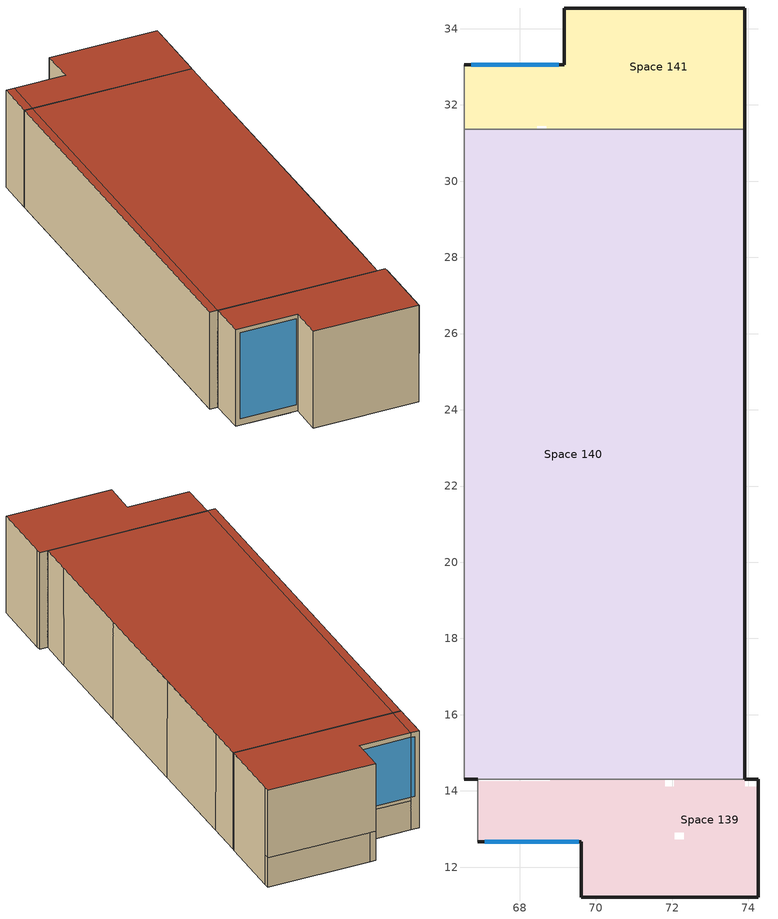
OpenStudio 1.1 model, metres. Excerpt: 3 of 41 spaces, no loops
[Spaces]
Space 139
 floor to Space 125: 72.06,12.72 72.06,11.22 69.62,11.22 69.62,12.67 69.44,12.67 69.44,12.72 z3.4
 floor to Space 127: 74.27,14.11 74.27,11.22 73.91,11.22 73.91,14.11 z3.4
 floor to Space 124 (V2-BWall2): 68.71,14.25 68.71,12.72 69.32,12.72 69.32,12.67 66.9,12.67 66.9,14.25 z3.4
 floor to Space 130: 73.91,14.3 73.91,14.11 72.06,14.11 72.06,14.3 z3.4
 floor to Space 126: 73.91,14.11 73.91,11.22 72.32,11.22 72.32,12.91 72.06,12.91 72.06,14.11 z3.4; 72.32,12.72 72.32,11.22 72.06,11.22 72.06,12.72 z3.4
 floor to Space 129 (V2-BWall2): 68.8,14.25 68.8,12.72 68.71,12.72 68.71,14.25 z3.4; 71.81,14.3 71.81,12.91 72.06,12.91 72.06,12.72 68.8,12.72 68.8,14.3 z3.4
 floor to Space 126 (V2-BWall2): 72.06,14.11 72.06,12.91 71.81,12.91 71.81,14.11 z3.4
 wall outside: 66.9,12.67 69.62,12.67 69.62,11.22 74.27,11.22 74.27,14.11 74.27,14.3 73.91,14.3 z3.4:7.9
 wall to Space 106 (V2-BWall2): 66.9,14.3 66.9,12.67 z3.4:7.9
 wall to Space 140: 73.91,14.3 66.9,14.3 z3.4:7.9
 window: 67.09,12.67 69.55,12.67 z3.71:7.71
 roof outside: 74.27,11.22 74.27,14.3 66.9,14.3 66.9,12.67 69.62,12.67 69.62,11.22 z7.9
Space 140
 floor to Space 129 (V2-BWall2): 72.02,25.29 72.02,20.36 71.92,20.36 71.92,25.29 z3.4; 68.71,31.36 68.71,26.56 69.99,25.29 69.79,25.29 68.45,26.56 68.45,31.36 z3.4; 68.45,31.36 68.45,26.56 69.79,25.29 71.92,25.29 71.92,20.36 68.47,20.36 68.47,16.57 71.81,16.57 71.81,14.3 68.71,14.3 68.71,15.57 66.9,15.57 66.9,31.36 z3.4; 68.73,20.36 68.73,16.57 68.47,16.57 68.47,20.36 z3.4
 floor to Space 124 (000_Interior Wall 1): 68.71,15.57 68.71,14.3 66.9,14.3 66.9,15.57 z3.4
 floor adiabatic (V2-BWall2): 66.9,31.36 66.9,14.3 66.54,14.3 66.54,31.36 z3.4
 floor to Space 130 (V2-BWall2): 73.91,20.36 73.91,14.3 71.81,14.3 71.81,16.57 68.73,16.57 68.73,20.36 z3.4
 floor to Space 133 (V2-BWall2): 73.91,31.36 73.91,25.29 69.99,25.29 68.71,26.56 68.71,31.36 z3.4
 floor to Space 132 (V2-BWall2): 73.91,25.29 73.91,20.36 72.02,20.36 72.02,25.29 z3.4
 wall outside: 73.91,14.3 73.91,15.79 73.91,20.36 73.91,25.29 73.91,29.75 73.91,31.36 / 66.54,14.3 66.9,14.3 z3.4:7.9
 wall to Space 106 (000_Interior Wall 1): 66.54,31.36 66.54,14.3 z3.4:7.9
 wall to Space 141: 73.91,31.36 66.9,31.36 66.54,31.36 z3.4:7.9
 roof outside: 73.91,14.3 73.91,31.36 66.9,31.36 66.9,14.3 z7.9; 66.9,14.3 66.9,31.36 66.54,31.36 66.54,14.3 z7.9
Space 141
 floor ground (MNECB Ref Underground Floor 6.136): 69.4,34.54 69.4,33.05 69.17,33.05 69.17,34.54 z3.4
 floor to Space 129 (V2-BWall2): 68.45,33.05 68.45,31.36 66.9,31.36 66.9,33.05 z3.4; 68.71,33.05 68.71,31.45 68.45,31.45 68.45,33.05 z3.4
 floor to Space 135 (000_Interior Wall 1): 73.91,34.54 73.91,31.45 68.71,31.45 68.71,33.05 69.4,33.05 69.4,34.54 z3.4
 floor to Space 133 (V2-BWall2): 73.91,31.45 73.91,31.36 68.71,31.36 68.71,31.45 z3.4
 floor adiabatic (V2-BWall2): 66.9,33.05 66.9,31.36 66.54,31.36 66.54,33.05 z3.4
 wall outside: 73.91,34.33 73.91,34.54 69.17,34.54 69.17,33.05 z4.76:7.9; 73.91,31.36 73.91,31.45 73.91,34.33 / 66.9,33.05 66.54,33.05 z3.4:7.9; 69.17,33.05,7.9 69.17,33.05,4.76 68.71,33.05,4.76 68.71,33.05,4.75 66.9,33.05,4.75 66.9,33.05,7.9
 wall outside (V2-BWall2): 69.4,34.54 69.17,34.54 69.17,33.05 z3.4:4.76
 wall adiabatic (V2-BWall2): 66.54,33.05 66.54,31.36 z3.4:7.9
 wall to Space 135: 73.91,34.33 73.91,34.54 z3.4:4.76
 wall to Space 135 (V2-BWall2): 69.17,33.05 68.71,33.05 / 73.91,34.54 69.4,34.54 z3.4:4.76
 wall to Space 129 (V2-BWall2): 68.71,33.05 66.9,33.05 z3.4:4.75
 window: 69.02,33.05 66.9,33.05 / 66.9,33.05 66.73,33.05 z4.91:7.69
 roof outside: 66.54,31.36 66.9,31.36 66.9,33.05 66.54,33.05 z7.9; 73.91,31.36 73.91,34.54 69.17,34.54 69.17,33.05 66.9,33.05 66.9,31.36 z7.9
[Building]
Building 362 - Archetype 5C - Fitness and Recreation: North Axis=-15; Space Type=MNECB-Recreational Sports Area; Default Schedule Set=NECB-B
[Site]
Site 1: Latitude {deg}=44.12; Longitude {deg}=-77.53; Time Zone {hr}=-5; Elevation {m}=86
[SizingPeriod:DesignDay] Barometric Pressure {Pa}=100296; Sky Clearness=0; Rain Indicator=0; Snow Indicator=0; Day of Month=21; Daylight Saving Time Indicator=0; Dry-Bulb Temperature Range Modifier Type=DefaultMultipliers
Name | Maximum Dry-Bulb Temperature {C} | Daily Dry-Bulb Temperature Range {deltaC} | Humidity Indicating Conditions at Maximum Dry-Bulb {BasedOnField A3} | Wind Speed {m/s} | Wind Direction {deg} | Month | Day Type | Humidity Indicating Type | Solar Model Indicator | ASHRAE Taub | ASHRAE Taud
Trenton Ann Clg .4% Condns DB=>MWB | 29.2 | 9.9 | 22.1 | 5.1 | 220 | 7 | SummerDesignDay | Wetbulb | ASHRAETau | 0.459 | 2.014
Trenton Ann Htg Wind 99.6% Condns WS=>MCDB | -3.4 | 0 | -3.4 | 13.4 | 50 | 1 | WinterDesignDay | Wetbulb | ASHRAEClearSky
Trenton Ann Hum_n 99.6% Condns DP=>MCDB | -21 | 0 | -27.1 | 2.9 | 50 | 1 | WinterDesignDay | Dewpoint | ASHRAEClearSky
Trenton Ann Clg .4% Condns Enth=>MDB | 27.5 | 9.9 | 70700 | 5.1 | 220 | 7 | SummerDesignDay | Enthalpy | ASHRAETau | 0.459 | 2.014
Trenton Ann Htg 99.6% Condns DB | -21.8 | 0 | -21.8 | 2.9 | 50 | 1 | WinterDesignDay | Wetbulb | ASHRAEClearSky
Trenton Ann Clg .4% Condns DP=>MDB | 26 | 9.9 | 22.2 | 5.1 | 220 | 7 | SummerDesignDay | Dewpoint | ASHRAETau | 0.459 | 2.014
Trenton Ann Clg .4% Condns WB=>MDB | 27.5 | 9.9 | 23.5 | 5.1 | 220 | 7 | SummerDesignDay | Wetbulb | ASHRAETau | 0.459 | 2.014
[Construction]
000_Exterior Door: 000_F08 Metal surface, 000_I01 25mm insulation board
MNECB_ExtWindow: MNECB Ref Simple Glazing System
MNECB Ref Underground Floor 6.136: MNECB Ref Polystyrene 25mm, MNECB Ref concrete 100mm
000_Interior Partition; 000_Interior Door: 000_G05 25mm wood
000_ExtSlabCarpet_4in_ClimateZone 1-8: MAT-CC05 4 HW CONCRETE, CP02 CARPET PAD
V2-BWall2: 000_F08 Metal surface, 000_G05 12mm wood, Wall Insulation - RSI2.11, 000_G01a 19mm gypsum board
V2-BRoof1: MNECB Ref Gravel 50mm, MNECB Built-up Roof 9.5mm, Roof Insulation RSI1.76, 50mm lightweight concrete
000_Interior Floor 1: 000_F16 Acoustic tile, 000_F05 Ceiling air space resistance, 50mm lightweight concrete
000_Interior Wall 1: 000_G01a 19mm gypsum board, 000_F04 Wall air space resistance, 000_G01a 19mm gypsum board
000_Interior Ceiling 1: 50mm lightweight concrete, 000_F05 Ceiling air space resistance, 000_F16 Acoustic tile
MNECB Ref Underground Floor 6.136 1: MNECB Ref Polystyrene 25mm, MNECB Ref concrete 100mm 1
000_Exterior Window 1: 000_Clear 3mm 1, 000_Air 13mm, 000_Clear 3mm 1
000_Interior Window 1: 000_Clear 3mm 1
[WindowMaterial:SimpleGlazingSystem]
MNECB Ref Simple Glazing System: U-Factor {W/m2-K}=2.8; Solar Heat Gain Coefficient=0.64; Visible Transmittance=0.21
[Material]
Name | Roughness | Thickness | Conductivity | Density | Specific Heat | Thermal Absorptance | Solar Absorptance | Visible Absorptance
000_F08 Metal surface | Smooth | 0.0008 | 45.28 | 7824 | 500
000_I01 25mm insulation board | MediumRough | 0.0254 | 0.03 | 43 | 1210
000_F16 Acoustic tile | MediumSmooth | 0.0191 | 0.06 | 368 | 590
000_G01a 19mm gypsum board | MediumSmooth | 0.019 | 0.16 | 800 | 1090
MNECB Built-up Roof 9.5mm | VeryRough | 0.0095 | 0.1634 | 1121.29 | 1465.048 | 0.9 | 0.7 | 0.7
MNECB Ref Gravel 50mm | VeryRough | 0.0508 | 1.80282 | 1601.794 | 837.17 | 0.9 | 0.7 | 0.7
MNECB Ref Polystyrene 25mm | MediumRough | 0.02487 | 0.02885 | 28.832 | 1213.897
MNECB Ref concrete 100mm; MNECB Ref concrete 100mm 1 | MediumRough | 0.1016 | 1.80282 | 2242.512 | 837.17
000_G05 25mm wood | MediumSmooth | 0.0254 | 0.15 | 608 | 1630
MAT-CC05 4 HW CONCRETE | Rough | 0.1016 | 1.311 | 2240 | 836.8 | 0.9 | 0.7 | 0.7
000_G05 12mm wood | MediumSmooth | 0.012 | 0.15 | 608 | 1630
Wall Insulation - RSI2.11 | MediumRough | 0.09495 | 0.045 | 265 | 836.8 | 0.9 | 0.7 | 0.7
Roof Insulation RSI1.76 | MediumRough | 0.08624 | 0.049 | 265 | 836.8 | 0.9 | 0.7 | 0.7
50mm lightweight concrete | MediumRough | 0.05 | 0.53 | 1280 | 840
[DefaultSubSurfaceConstructions] Glass Door Construction=000_Exterior Window 1; Skylight Construction=000_Exterior Window 1; Tubular Daylight Dome Construction=000_Interior Window 1; Tubular Daylight Diffuser Construction=000_Interior Window 1
Name | Fixed Window Construction | Operable Window Construction | Door Construction
ASHRAE_90.1-2004_ClimateZone 5-6 (s_scho)_Exterior_DefSubCons 2 | MNECB_ExtWindow | MNECB_ExtWindow | 000_Exterior Door
000_Interior_DefSubCons 8 | 000_Interior Window 1 | 000_Interior Window 1 | 000_Interior Door
[DefaultSurfaceConstructions]
Name | Floor Construction | Wall Construction | Roof Ceiling Construction
ASHRAE_90.1-2004_ClimateZone 5-6 (s_scho)_Exterior_DefSurfCons 2 | 000_ExtSlabCarpet_4in_ClimateZone 1-8 | V2-BWall2 | V2-BRoof1
000_Interior_DefSurfCons 8 | 000_Interior Floor 1 | 000_Interior Wall 1 | 000_Interior Ceiling 1
000_Ground_DefSurfCons 8 | MNECB Ref Underground Floor 6.136 1 | V2-BWall2 | 000_ExtSlabCarpet_4in_ClimateZone 1-8
[Material:AirGap]
Name | Thermal Resistance
000_F04 Wall air space resistance | 0.15
000_F05 Ceiling air space resistance | 0.18
[Material:NoMass]
CP02 CARPET PAD: Roughness=VeryRough; Thermal Resistance=0.2165; Thermal Absorptance=0.9; Solar Absorptance=0.7; Visible Absorptance=0.8
[WindowMaterial:Gas]
000_Air 13mm: Gas Type=Air; Thickness=0.0127
[WindowMaterial:Glazing]
000_Clear 3mm 1: Optical Data Type=SpectralAverage; Thickness=0.003; Solar Transmittance at Normal Incidence=0.837; Front Side Solar Reflectance at Normal Incidence=0.075; Back Side Solar Reflectance at Normal Incidence=0.075; Visible Transmittance at Normal Incidence=0.898; Front Side Visible Reflectance at Normal Incidence=0.081; Back Side Visible Reflectance at Normal Incidence=0.081; Infrared Transmittance at Normal Incidence=0; Front Side Infrared Hemispherical Emissivity=0.84; Back Side Infrared Hemispherical Emissivity=0.84; Conductivity=0.9
[DefaultConstructionSet]
V2-Baseline: Default Exterior Surface Constructions=ASHRAE_90.1-2004_ClimateZone 5-6 (s_scho)_Exterior_DefSurfCons 2; Default Interior Surface Constructions=000_Interior_DefSurfCons 8; Default Ground Contact Surface Constructions=000_Ground_DefSurfCons 8; Default Exterior SubSurface Constructions=ASHRAE_90.1-2004_ClimateZone 5-6 (s_scho)_Exterior_DefSubCons 2; Default Interior SubSurface Constructions=000_Interior_DefSubCons 8; Interior Partition Construction=000_Interior Partition
[DefaultScheduleSet]
NECB-B: Hours of Operation Schedule=NECB-B-Fan; Number of People Schedule=NECB-B-Occ; Lighting Schedule=NECB-B-Ltg; Electric Equipment Schedule=NECB-B-Equ; Hot Water Equipment Schedule=NECB-B-HW; Other Equipment Schedule=NECB-B-Proc
[ThermostatSetpoint:DualSetpoint] Heating Setpoint Temperature Schedule=NECB-B-Htg-Constant22; Cooling Setpoint Temperature Schedule=NECB-B-Clg
Thermostat Setpoint Dual Setpoint 16; Thermostat Setpoint Dual Setpoint 17; Thermostat Setpoint Dual Setpoint 18
[DesignSpecification:OutdoorAir] Outdoor Air Flow Rate Fraction Schedule=Always_On
Name | Outdoor Air Flow per Person {m3/s-person}
NECB-Exercise centre-B-oa | 0.0124942
NECB-Stairway-*-oa | 0.061558
NECB-Sports arena - audience-B-oa | 0.0301
[SpaceType] Default Construction Set=V2-Baseline; Default Schedule Set=NECB-B
Name | Design Specification Outdoor Air Object
MNECB-Recreational Sports Area | NECB-Exercise centre-B-oa
MNECB-Stairway | NECB-Stairway-*-oa
NECB-Exercise Centre- Pool Area | NECB-Sports arena - audience-B-oa
[People:Definition] Number of People Calculation Method=Area/Person; Fraction Radiant=0.3
Name | Space Floor Area per Person {m2/person}
MNECB-Recreational Sports area-people_def; NECB-Exercise Centre-pool area-people_def | 10
MNECB-Stairway-sched-*-people_def | 100
[People] Activity Level Schedule=Activity_Level
Name | People Definition | Space or SpaceType
NECB-Exercise centre-sched-B-people | MNECB-Recreational Sports area-people_def | MNECB-Recreational Sports Area
NECB-Stairway-sched-*-people | MNECB-Stairway-sched-*-people_def | MNECB-Stairway
NECB-Sports arena - audience-sched-B-people | NECB-Exercise Centre-pool area-people_def | NECB-Exercise Centre- Pool Area
[Lights:Definition] Design Level Calculation Method=Watts/Area
Name | Watts per Space Floor Area {W/m2}
MNECB-Recreational Sports Area-lights_def; MNECB-Recreational Sports Area 1-lights_def | 13
MNECB-Stairway-sched-*-lights_def | 6.5
[Lights]
Name | Lights Definition | Space or SpaceType
NECB-Exercise centre-sched-B-lights | MNECB-Recreational Sports Area-lights_def | MNECB-Recreational Sports Area
NECB-Stairway-sched-*-lights | MNECB-Stairway-sched-*-lights_def | MNECB-Stairway
NECB-Sports arena - audience-sched-B-lights | MNECB-Recreational Sports Area 1-lights_def | NECB-Exercise Centre- Pool Area
[ElectricEquipment:Definition] Design Level Calculation Method=Watts/Area
Name | Watts per Space Floor Area {W/m2}
MNECB-Recreational sports area-elec_def; MNECB-Recreational sports area-sched-B-elec_def | 1
MNECB-Stairway-sched-*-elec_def | 0
[ElectricEquipment]
Name | Electric Equipment Definition | Space or SpaceType
NECB-Exercise centre-sched-B-elec | MNECB-Recreational sports area-elec_def | MNECB-Recreational Sports Area
NECB-Stairway-sched-*-elec | MNECB-Stairway-sched-*-elec_def | MNECB-Stairway
NECB-Sports arena - audience-sched-B-elec | MNECB-Recreational sports area-sched-B-elec_def | NECB-Exercise Centre- Pool Area
[BuildingStory]
Building Story 5: Nominal Z Coordinate {m}=0; Nominal Floor to Floor Height {m}=4.5
[Space] Default Construction Set=V2-Baseline; Building Story=Building Story 5
Name | Space Type | Thermal Zone
Space 139 | MNECB-Stairway | Thermal Zone 39
Space 140 | NECB-Exercise Centre- Pool Area | Thermal Zone 40
Space 141 | MNECB-Stairway | Thermal Zone 41
[ThermalZone] Use Ideal Air Loads=No
Name | Thermostat
Thermal Zone 39 | Thermostat Setpoint Dual Setpoint 16
Thermal Zone 40 | Thermostat Setpoint Dual Setpoint 17
Thermal Zone 41 | Thermostat Setpoint Dual Setpoint 18
[Sizing:Zone] Zone Cooling Design Supply Air Temperature {C}=14; Zone Heating Design Supply Air Temperature {C}=40; Zone Cooling Design Supply Air Humidity Ratio {kg-H2O/kg-air}=0.0085; Zone Heating Design Supply Air Humidity Ratio {kg-H2O/kg-air}=0.008; Heating Design Air Flow Method=DesignDay
Thermal Zone 1; Thermal Zone 2; Thermal Zone 3; Thermal Zone 21; Thermal Zone 23; Thermal Zone 26; Thermal Zone 32
[AvailabilityManager:Scheduled] Schedule=Always On Discrete
Availability Manager Scheduled 1; Availability Manager Scheduled 2; Availability Manager Scheduled 3
[SpaceInfiltration:DesignFlowRate] Schedule=Always On Discrete; Design Flow Rate Calculation Method=Flow/ExteriorArea; Design Flow Rate {m3/s}=0; Flow per Exterior Surface Area {m3/s-m2}=0.00035
Name | Space or SpaceType
Space Infiltration Design Flow Rate 46 | MNECB-Recreational Sports Area
Space Infiltration Design Flow Rate 49 | NECB-Exercise Centre- Pool Area
Space Infiltration Design Flow Rate 50 | MNECB-Stairway
[Schedule:Constant]
Always On Discrete: Value=1
[Schedule:Ruleset]
Name | Default Day Schedule | Summer Design Day Schedule | Winter Design Day Schedule
NECB-B-Occ | Schedule Day 9
NECB-B-Ltg | Schedule Day 10
NECB-B-Equ | Schedule Day 11
NECB-B-Fan | Schedule Day 12
NECB-B-Proc | Schedule Day 13
NECB-B-Clg | Schedule Day 14
NECB-B-Htg-Constant22 | Schedule Day 15
NECB-B-HW | Schedule Day 16
Activity_Level | Medium Office_Activity Default Schedule | Medium Office_Activity Summer Design Day | Medium Office_Activity Winter Design Day
Always_On | Always_On Default Schedule | Always_On Summer Design Day | Always_On Winter Design Day
[Schedule:Day]
Schedule Day 9; Schedule Day 10; Schedule Day 11; Schedule Day 12; Schedule Day 13; Schedule Day 15; Schedule Day 16; Medium Office_Activity Default Schedule; Always_On Default Schedule: 24, 0, 0
wkdNECB-B-Occ 1: 1, 0, 0.3, 2, 0, 0.1, 3, 0, 0, 4, 0, 0, 5, 0, 0, 6, 0, 0, 7, 0, 0, 8, 0, 0, 9, 0, 0, 10, 0, 0.1, 11, 0, 0.2, 12, 0, 0.5, 13, 0, 0.9, 14, 0, 0.8, 15, 0, 0.5, 16, 0, 0.2, 17, 0, 0.2, 18, 0, 0.3, 19, 0, 0.6, 20, 0, 0.9, 21, 0, 0.9, 22, 0, 0.9, 23, 0, 0.6, 24, 0, 0.4
satNECB-B-Occ 1: 1, 0, 0.5, 2, 0, 0.3, 3, 0, 0, 4, 0, 0, 5, 0, 0, 6, 0, 0, 7, 0, 0, 8, 0, 0, 9, 0, 0, 10, 0, 0.1, 11, 0, 0.2, 12, 0, 0.5, 13, 0, 0.9, 14, 0, 0.8, 15, 0, 0.5, 16, 0, 0.2, 17, 0, 0.2, 18, 0, 0.3, 19, 0, 0.6, 20, 0, 0.9, 21, 0, 0.9, 22, 0, 0.9, 23, 0, 0.6, 24, 0, 0.6
sunNECB-B-Occ 1: 1, 0, 0.1, 2, 0, 0.3, 3, 0, 0, 4, 0, 0, 5, 0, 0, 6, 0, 0, 7, 0, 0, 8, 0, 0, 9, 0, 0, 10, 0, 0, 11, 0, 0.1, 12, 0, 0.4, 13, 0, 0.5, 14, 0, 0.5, 15, 0, 0.4, 16, 0, 0.2, 17, 0, 0.2, 18, 0, 0.2, 19, 0, 0.5, 20, 0, 0.7, 21, 0, 0.7, 22, 0, 0.5, 23, 0, 0.3, 24, 0, 0.1
wkdNECB-B-Ltg 1; satNECB-B-Ltg 1; wkdNECB-B-Equ 1; satNECB-B-Equ 1; wkdNECB-B-Proc 1; satNECB-B-Proc 1: 1, 0, 0.9, 2, 0, 0.5, 3, 0, 0.1, 4, 0, 0.1, 5, 0, 0.1, 6, 0, 0.1, 7, 0, 0.1, 8, 0, 0.1, 9, 0, 0.1, 10, 0, 0.5, 11, 0, 0.7, 12, 0, 0.9, 13, 0, 0.9, 14, 0, 0.9, 15, 0, 0.9, 16, 0, 0.9, 17, 0, 0.9, 18, 0, 0.9, 19, 0, 0.9, 20, 0, 0.9, 21, 0, 0.9, 22, 0, 0.9, 23, 0, 0.9, 24, 0, 0.9
sunNECB-B-Ltg 1; sunNECB-B-Equ 1; sunNECB-B-Proc 1: 1, 0, 0.5, 2, 0, 0.5, 3, 0, 0.1, 4, 0, 0.1, 5, 0, 0.1, 6, 0, 0.1, 7, 0, 0.1, 8, 0, 0.1, 9, 0, 0.1, 10, 0, 0.1, 11, 0, 0.5, 12, 0, 0.9, 13, 0, 0.9, 14, 0, 0.9, 15, 0, 0.9, 16, 0, 0.9, 17, 0, 0.9, 18, 0, 0.9, 19, 0, 0.9, 20, 0, 0.9, 21, 0, 0.9, 22, 0, 0.9, 23, 0, 0.9, 24, 0, 0.5
wkdNECB-B-Fan 1; satNECB-B-Fan 1: 1, 0, 1, 2, 0, 1, 3, 0, 0, 4, 0, 0, 5, 0, 0, 6, 0, 0, 7, 0, 0, 8, 0, 0, 9, 0, 1, 10, 0, 1, 11, 0, 1, 12, 0, 1, 13, 0, 1, 14, 0, 1, 15, 0, 1, 16, 0, 1, 17, 0, 1, 18, 0, 1, 19, 0, 1, 20, 0, 1, 21, 0, 1, 22, 0, 1, 23, 0, 1, 24, 0, 1
sunNECB-B-Fan 1: 1, 0, 0, 2, 0, 1, 3, 0, 0, 4, 0, 0, 5, 0, 0, 6, 0, 0, 7, 0, 0, 8, 0, 0, 9, 0, 0, 10, 0, 1, 11, 0, 1, 12, 0, 1, 13, 0, 1, 14, 0, 1, 15, 0, 1, 16, 0, 1, 17, 0, 1, 18, 0, 1, 19, 0, 1, 20, 0, 1, 21, 0, 1, 22, 0, 1, 23, 0, 1, 24, 0, 0
Schedule Day 14: 24, 0, 35
wkdNECB-B-Clg 1; satNECB-B-Clg 1: 1, 0, 24, 2, 0, 35, 3, 0, 35, 4, 0, 35, 5, 0, 35, 6, 0, 35, 7, 0, 35, 8, 0, 35, 9, 0, 24, 10, 0, 24, 11, 0, 24, 12, 0, 24, 13, 0, 24, 14, 0, 24, 15, 0, 24, 16, 0, 24, 17, 0, 24, 18, 0, 24, 19, 0, 24, 20, 0, 24, 21, 0, 24, 22, 0, 24, 23, 0, 24, 24, 0, 24
sunNECB-B-Clg 1: 1, 0, 35, 2, 0, 35, 3, 0, 35, 4, 0, 35, 5, 0, 35, 6, 0, 35, 7, 0, 35, 8, 0, 35, 9, 0, 35, 10, 0, 24, 11, 0, 24, 12, 0, 24, 13, 0, 24, 14, 0, 24, 15, 0, 24, 16, 0, 24, 17, 0, 24, 18, 0, 24, 19, 0, 24, 20, 0, 24, 21, 0, 24, 22, 0, 24, 23, 0, 24, 24, 0, 35
wkdNECB-B-Htg 1; satNECB-B-Htg 1; sunNECB-B-Htg 1: 1, 0, 22, 2, 0, 22, 3, 0, 22, 4, 0, 22, 5, 0, 22, 6, 0, 22, 7, 0, 22, 8, 0, 22, 9, 0, 22, 10, 0, 22, 11, 0, 22, 12, 0, 22, 13, 0, 22, 14, 0, 22, 15, 0, 22, 16, 0, 22, 17, 0, 22, 18, 0, 22, 19, 0, 22, 20, 0, 22, 21, 0, 22, 22, 0, 22, 23, 0, 22, 24, 0, 22
wkdNECB-B-HW 1: 1, 0, 0.6, 2, 0, 0.5, 3, 0, 0.05, 4, 0, 0.05, 5, 0, 0.05, 6, 0, 0.05, 7, 0, 0.05, 8, 0, 0.05, 9, 0, 0.05, 10, 0, 0.7, 11, 0, 0.7, 12, 0, 0.4, 13, 0, 0.5, 14, 0, 0.6, 15, 0, 0.6, 16, 0, 0.4, 17, 0, 0.3, 18, 0, 0.3, 19, 0, 0.4, 20, 0, 0.5, 21, 0, 0.8, 22, 0, 0.8, 23, 0, 0.9, 24, 0, 0.9
satNECB-B-HW 1: 1, 0, 0.7, 2, 0, 0.6, 3, 0, 0.05, 4, 0, 0.05, 5, 0, 0.05, 6, 0, 0.05, 7, 0, 0.05, 8, 0, 0.05, 9, 0, 0.05, 10, 0, 0.7, 11, 0, 0.7, 12, 0, 0.4, 13, 0, 0.5, 14, 0, 0.6, 15, 0, 0.6, 16, 0, 0.4, 17, 0, 0.3, 18, 0, 0.3, 19, 0, 0.4, 20, 0, 0.5, 21, 0, 0.8, 22, 0, 0.8, 23, 0, 0.9, 24, 0, 0.9
sunNECB-B-HW 1: 1, 0, 0.5, 2, 0, 0.6, 3, 0, 0.05, 4, 0, 0.05, 5, 0, 0.05, 6, 0, 0.05, 7, 0, 0.05, 8, 0, 0.05, 9, 0, 0.05, 10, 0, 0.7, 11, 0, 0.7, 12, 0, 0.4, 13, 0, 0.5, 14, 0, 0.6, 15, 0, 0.6, 16, 0, 0.4, 17, 0, 0.3, 18, 0, 0.3, 19, 0, 0.4, 20, 0, 0.5, 21, 0, 0.8, 22, 0, 0.8, 23, 0, 0.5, 24, 0, 0.5
Medium Office_Activity Rule 1 Day Schedule; Medium Office_Activity Winter Design Day; Medium Office_Activity Summer Design Day: 24, 0, 120
Always_On Rule 1 Day Schedule; Always_On Winter Design Day; Always_On Summer Design Day: 24, 0, 1
[Schedule:Rule] Date Specification Type=DateRange; Start Month=1; Start Day=1; End Month=12; End Day=31
Name | Schedule Ruleset | Rule Order | Day Schedule | Apply Sunday | Apply Monday | Apply Tuesday | Apply Wednesday | Apply Thursday | Apply Friday | Apply Saturday
wkdNECB-B-Occ rule | NECB-B-Occ | 2 | wkdNECB-B-Occ 1 | No | Yes | Yes | Yes | Yes | Yes | No
satNECB-B-Occrule | NECB-B-Occ | 1 | satNECB-B-Occ 1 | No | No | No | No | No | No | Yes
sunNECB-B-Occrule | NECB-B-Occ | 0 | sunNECB-B-Occ 1 | Yes | No | No | No | No | No | No
wkdNECB-B-Ltg rule | NECB-B-Ltg | 2 | wkdNECB-B-Ltg 1 | No | Yes | Yes | Yes | Yes | Yes | No
satNECB-B-Ltgrule | NECB-B-Ltg | 1 | satNECB-B-Ltg 1 | No | No | No | No | No | No | Yes
sunNECB-B-Ltgrule | NECB-B-Ltg | 0 | sunNECB-B-Ltg 1 | Yes | No | No | No | No | No | No
wkdNECB-B-Equ rule | NECB-B-Equ | 2 | wkdNECB-B-Equ 1 | No | Yes | Yes | Yes | Yes | Yes | No
satNECB-B-Equrule | NECB-B-Equ | 1 | satNECB-B-Equ 1 | No | No | No | No | No | No | Yes
sunNECB-B-Equrule | NECB-B-Equ | 0 | sunNECB-B-Equ 1 | Yes | No | No | No | No | No | No
wkdNECB-B-Fan rule | NECB-B-Fan | 2 | wkdNECB-B-Fan 1 | No | Yes | Yes | Yes | Yes | Yes | No
satNECB-B-Fanrule | NECB-B-Fan | 1 | satNECB-B-Fan 1 | No | No | No | No | No | No | Yes
sunNECB-B-Fanrule | NECB-B-Fan | 0 | sunNECB-B-Fan 1 | Yes | No | No | No | No | No | No
wkdNECB-B-Proc rule | NECB-B-Proc | 2 | wkdNECB-B-Proc 1 | No | Yes | Yes | Yes | Yes | Yes | No
satNECB-B-Procrule | NECB-B-Proc | 1 | satNECB-B-Proc 1 | No | No | No | No | No | No | Yes
sunNECB-B-Procrule | NECB-B-Proc | 0 | sunNECB-B-Proc 1 | Yes | No | No | No | No | No | No
wkdNECB-B-Clg rule | NECB-B-Clg | 2 | wkdNECB-B-Clg 1 | No | Yes | Yes | Yes | Yes | Yes | No
satNECB-B-Clgrule | NECB-B-Clg | 1 | satNECB-B-Clg 1 | No | No | No | No | No | No | Yes
sunNECB-B-Clgrule | NECB-B-Clg | 0 | sunNECB-B-Clg 1 | Yes | No | No | No | No | No | No
wkdNECB-B-Htg rule | NECB-B-Htg-Constant22 | 2 | wkdNECB-B-Htg 1 | No | Yes | Yes | Yes | Yes | Yes | No
satNECB-B-Htgrule | NECB-B-Htg-Constant22 | 1 | satNECB-B-Htg 1 | No | No | No | No | No | No | Yes
sunNECB-B-Htgrule | NECB-B-Htg-Constant22 | 0 | sunNECB-B-Htg 1 | Yes | No | No | No | No | No | No
wkdNECB-B-HW rule | NECB-B-HW | 2 | wkdNECB-B-HW 1 | No | Yes | Yes | Yes | Yes | Yes | No
satNECB-B-HWrule | NECB-B-HW | 1 | satNECB-B-HW 1 | No | No | No | No | No | No | Yes
sunNECB-B-HWrule | NECB-B-HW | 0 | sunNECB-B-HW 1 | Yes | No | No | No | No | No | No
Medium Office_Activity Rule 1 | Activity_Level | 0 | Medium Office_Activity Rule 1 Day Schedule | Yes | Yes | Yes | Yes | Yes | Yes | Yes
Always_On Rule 1 | Always_On | 0 | Always_On Rule 1 Day Schedule | Yes | Yes | Yes | Yes | Yes | Yes | Yes
